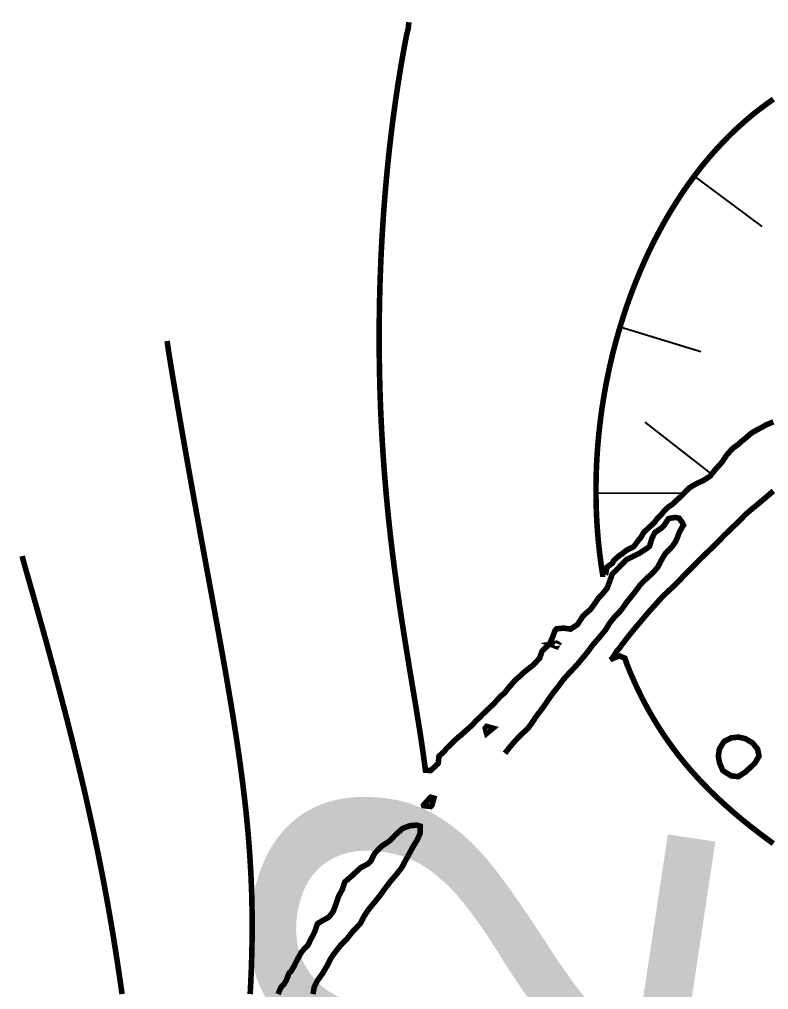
# Model space of a CAD drawing. Extents: x 570309 to 580772, y 150222 to 156182.
# Drawn here: x 572075 to 573147, y 152113 to 153500 of the extents above; entities that cross this region are included whole.
import ezdxf
from ezdxf.enums import TextEntityAlignment as Align

# ---------------------------------------------------------------- set-up
doc = ezdxf.new("R2010")
doc.units = 0
for name, color, linetype in [('Contour_Annotations', 2, 'CONTINUOUS'), ('Contour_Hachures', 3, 'CONTINUOUS'), ('Contour_Lines', 1, 'CONTINUOUS')]:
    doc.layers.add(name, color=color, linetype=linetype)
doc.styles.get("Standard").update_dxf_attribs({"font": 'txt', "width": 1.371482})

msp = doc.modelspace()

# ---------------------------------------------------------------- linework, layer by layer
at = {"layer": 'Contour_Hachures', "color": 7}
for p, q in [((573040.34, 153275.61), (573137.32, 153204.02)), ((572934.42, 153060.39), (573049.76, 153025.33)), ((573065.69, 152850.04), (572970.49, 152923.99)), ((572899.97, 152822.65), (573020.52, 152823.36))]:
    msp.add_line(p, q, dxfattribs=at)
at = {"layer": 'Contour_Lines', "color": 7, "const_width": 8, "flags": 128}
for points in [[(572773.55, 152455.75), (572774.27, 152456.68), (572782.63, 152466.68), (572783.55, 152467.76), (572792.19, 152476.68), (572793.55, 152477.98), (572802.84, 152486.69), (572803.56, 152487.51), (572809.96, 152496.69), (572813.56, 152502.17), (572816.83, 152506.7), (572823.57, 152515.43), (572824.5, 152516.7), (572831.38, 152526.71), (572833.57, 152530.03), (572838.38, 152536.71), (572843.57, 152543.28), (572846.33, 152546.72), (572853.58, 152556.5), (572853.75, 152556.72), (572862.62, 152566.73), (572863.58, 152567.64), (572872.36, 152576.73), (572873.59, 152578.15), (572880.64, 152586.73), (572883.59, 152590.15), (572888.81, 152596.74), (572893.59, 152603.28), (572896.26, 152606.74), (572903.6, 152615.14), (572905.06, 152616.75), (572913.36, 152626.75), (572913.6, 152627.11), (572919.44, 152636.76), (572923.61, 152641.95), (572927.44, 152646.76), (572933.61, 152652.8), (572936.89, 152656.77), (572943.61, 152666.29), (572944, 152666.77), (572952.02, 152676.77), (572953.62, 152678.74), (572959.69, 152686.78), (572963.62, 152692.1), (572968.28, 152696.78), (572973.63, 152701.87), (572979.11, 152706.79), (572983.63, 152711.38), (572988.26, 152716.79), (572993.47, 152726.8), (572993.63, 152727.17), (572999.4, 152736.8), (573003.64, 152740.84), (573009.3, 152746.81), (573013.64, 152753.15), (573015.47, 152756.81), (573019.22, 152766.82), (573023.65, 152774.81), (573025.15, 152776.82), (573023.65, 152780.38), (573018.97, 152786.82), (573013.64, 152787.96), (573006.08, 152786.82), (573003.64, 152786.16), (572997.6, 152776.82), (572993.63, 152772.78), (572984.75, 152766.82), (572983.63, 152765.51), (572979.52, 152756.81), (572976.64, 152746.81), (572973.63, 152744.26), (572963.62, 152737.87), (572962.01, 152736.8), (572953.62, 152732.54), (572943.61, 152727.69), (572942.61, 152726.8), (572933.61, 152717.44), (572933.05, 152716.79), (572923.61, 152707.32), (572923.12, 152706.79), (572919.61, 152696.78), (572915.86, 152686.78), (572913.6, 152684.01), (572907.72, 152676.77), (572903.6, 152672.79), (572899.45, 152666.77), (572893.59, 152658.4), (572892.4, 152656.77), (572883.59, 152649.17), (572881.27, 152646.76), (572874.7, 152636.76), (572873.59, 152634.9), (572863.58, 152628.36), (572853.58, 152629.72), (572843.57, 152628.69), (572841.54, 152626.75), (572837.89, 152616.75), (572833.57, 152607.16), (572833.34, 152606.74), (572823.57, 152597.88), (572822.8, 152596.74), (572819.32, 152586.73), (572813.56, 152580.56), (572809.95, 152576.73), (572803.56, 152571.85), (572797.12, 152566.73), (572793.55, 152563.18), (572785.98, 152556.72), (572783.55, 152554.45), (572777.04, 152546.72), (572773.55, 152542.71), (572768.9, 152536.71), (572763.54, 152532.36), (572758.42, 152526.71), (572753.54, 152521.4), (572748.57, 152516.7), (572743.53, 152511.85), (572738.08, 152506.7), (572733.53, 152502.03), (572727.85, 152496.69), (572723.53, 152491.83), (572717.99, 152486.69), (572713.52, 152482.86), (572706.9, 152476.68), (572703.52, 152474.34), (572695.35, 152466.68), (572693.51, 152464.75), (572685.1, 152456.68), (572683.51, 152453.99), (572675.41, 152446.67), (572674.35, 152436.67), (572673.5, 152435.58), (572663.97, 152426.66), (572663.5, 152426.15), (572655.98, 152426.66), (572654.67, 152436.67), (572653.5, 152445.16), (572653.29, 152446.67), (572651.87, 152456.68), (572650.39, 152466.68), (572648.87, 152476.68), (572647.31, 152486.69), (572645.72, 152496.69), (572644.09, 152506.7), (572643.49, 152510.34), (572642.46, 152516.7), (572640.81, 152526.71), (572639.16, 152536.71), (572637.49, 152546.72), (572635.82, 152556.72), (572634.15, 152566.73), (572633.49, 152570.72), (572632.5, 152576.73), (572630.85, 152586.73), (572629.22, 152596.74), (572627.6, 152606.74), (572626, 152616.75), (572624.42, 152626.75), (572623.48, 152632.74), (572622.86, 152636.76), (572621.33, 152646.76), (572619.83, 152656.77), (572618.35, 152666.77), (572616.9, 152676.77), (572615.48, 152686.78), (572614.1, 152696.78), (572613.48, 152701.34), (572612.75, 152706.79), (572611.43, 152716.79), (572610.15, 152726.8), (572608.9, 152736.8), (572607.69, 152746.81), (572606.52, 152756.81), (572605.38, 152766.82), (572604.29, 152776.82), (572603.48, 152784.5), (572603.23, 152786.82), (572602.21, 152796.83), (572601.23, 152806.83), (572600.3, 152816.84), (572599.4, 152826.84), (572598.54, 152836.85), (572597.72, 152846.85), (572596.94, 152856.86), (572596.2, 152866.86), (572595.51, 152876.87), (572594.85, 152886.87), (572594.23, 152896.87), (572593.65, 152906.88), (572593.47, 152910.28), (572593.12, 152916.88), (572592.63, 152926.89), (572592.17, 152936.89), (572591.76, 152946.9), (572591.38, 152956.9), (572591.05, 152966.91), (572590.76, 152976.91), (572590.51, 152986.91), (572590.3, 152996.92), (572590.13, 153006.92), (572590, 153016.93), (572589.91, 153026.93), (572589.85, 153036.94), (572589.84, 153046.94), (572589.87, 153056.95), (572589.94, 153066.95), (572590.05, 153076.96), (572590.2, 153086.96), (572590.38, 153096.96), (572590.61, 153106.97), (572590.88, 153116.97), (572591.18, 153126.98), (572591.53, 153136.98), (572591.91, 153146.99), (572592.34, 153156.99), (572592.8, 153167), (572593.31, 153177), (572593.47, 153180), (572593.86, 153187.01), (572594.44, 153197.01), (572595.08, 153207.01), (572595.75, 153217.02), (572596.46, 153227.02), (572597.21, 153237.03), (572598.01, 153247.03), (572598.84, 153257.04), (572599.72, 153267.04), (572600.64, 153277.05), (572601.6, 153287.05), (572602.61, 153297.05), (572603.48, 153305.34), (572603.66, 153307.06), (572604.76, 153317.06), (572605.9, 153327.07), (572607.09, 153337.07), (572608.32, 153347.08), (572609.61, 153357.08), (572610.93, 153367.09), (572612.31, 153377.09), (572613.48, 153385.36), (572613.73, 153387.1), (572615.21, 153397.1), (572616.74, 153407.1), (572618.33, 153417.11), (572619.96, 153427.11), (572621.64, 153437.12), (572623.38, 153447.12), (572623.48, 153447.73), (572625.18, 153457.13), (572627.03, 153467.13), (572628.96, 153477.14), (572631.43, 153487.14), (572632.26, 153495.92)], [(572913.6, 152706.58), (572909.43, 152706.79), (572907.87, 152716.79), (572906.46, 152726.8), (572905.2, 152736.8), (572904.07, 152746.81), (572903.6, 152751.66), (572903.09, 152756.81), (572902.25, 152766.82), (572901.54, 152776.82), (572900.96, 152786.82), (572900.51, 152796.83), (572900.19, 152806.83), (572900, 152816.84), (572899.95, 152826.84), (572900.01, 152836.85), (572900.21, 152846.85), (572900.53, 152856.86), (572900.97, 152866.86), (572901.55, 152876.87), (572902.24, 152886.87), (572903.06, 152896.87), (572903.6, 152902.67), (572904, 152906.88), (572905.07, 152916.88), (572906.26, 152926.89), (572907.58, 152936.89), (572909.01, 152946.9), (572910.58, 152956.9), (572912.27, 152966.91), (572913.6, 152974.25), (572914.09, 152976.91), (572916.04, 152986.91), (572918.12, 152996.92), (572920.33, 153006.92), (572922.66, 153016.93), (572923.61, 153020.78), (572925.14, 153026.93), (572927.75, 153036.94), (572930.5, 153046.94), (572933.38, 153056.95), (572933.61, 153057.71), (572936.42, 153066.95), (572939.6, 153076.96), (572942.91, 153086.96), (572943.61, 153089.01), (572946.39, 153096.96), (572950.02, 153106.97), (572953.62, 153116.49), (572953.8, 153116.97), (572957.76, 153126.98), (572961.88, 153136.98), (572963.62, 153141.11), (572966.17, 153146.99), (572970.64, 153156.99), (572973.63, 153163.47), (572975.29, 153167), (572980.15, 153177), (572983.63, 153183.96), (572985.19, 153187.01), (572990.45, 153197.01), (572993.63, 153202.89), (572995.92, 153207.01), (573001.62, 153217.02), (573003.64, 153220.47), (573007.57, 153227.02), (573013.64, 153236.85), (573013.75, 153237.03), (573020.23, 153247.03), (573023.65, 153252.18), (573026.97, 153257.04), (573033.65, 153266.55), (573034.01, 153267.04), (573041.39, 153277.05), (573043.65, 153280.04), (573049.12, 153287.05), (573053.66, 153292.74), (573057.22, 153297.05), (573063.66, 153304.7), (573065.73, 153307.06), (573073.67, 153315.96), (573074.69, 153317.06), (573083.67, 153326.6), (573084.13, 153327.07), (573093.67, 153336.62), (573094.14, 153337.07), (573103.68, 153346.09), (573104.78, 153347.08), (573113.68, 153355), (573116.13, 153357.08), (573123.69, 153363.42), (573128.28, 153367.09), (573133.69, 153371.34), (573141.37, 153377.09), (573143.69, 153378.81), (573153.7, 153385.84)], [(572405.3, 152106.52), (572405.82, 152116.52), (572406.3, 152126.53), (572406.73, 152136.53), (572407.1, 152146.54), (572407.43, 152156.54), (572407.69, 152166.54), (572407.9, 152176.55), (572408.05, 152186.55), (572408.13, 152196.56), (572408.15, 152206.56), (572408.1, 152216.57), (572407.98, 152226.57), (572407.8, 152236.58), (572407.55, 152246.58), (572407.24, 152256.59), (572406.85, 152266.59), (572406.4, 152276.59), (572405.88, 152286.6), (572405.29, 152296.6), (572404.63, 152306.61), (572403.91, 152316.61), (572403.4, 152323.21), (572403.13, 152326.62), (572402.29, 152336.62), (572401.39, 152346.63), (572400.42, 152356.63), (572399.41, 152366.63), (572398.33, 152376.64), (572397.2, 152386.64), (572396.02, 152396.65), (572394.79, 152406.65), (572393.5, 152416.66), (572393.39, 152417.52), (572392.19, 152426.66), (572390.82, 152436.67), (572389.41, 152446.67), (572387.97, 152456.68), (572386.48, 152466.68), (572384.96, 152476.68), (572383.41, 152486.69), (572383.39, 152486.84), (572381.83, 152496.69), (572380.23, 152506.7), (572378.59, 152516.7), (572376.93, 152526.71), (572375.25, 152536.71), (572373.54, 152546.72), (572373.38, 152547.62), (572371.82, 152556.72), (572370.08, 152566.73), (572368.32, 152576.73), (572366.55, 152586.73), (572364.77, 152596.74), (572363.38, 152604.48), (572362.97, 152606.74), (572361.17, 152616.75), (572359.35, 152626.75), (572357.53, 152636.76), (572355.7, 152646.76), (572353.87, 152656.77), (572353.38, 152659.46), (572352.03, 152666.77), (572350.19, 152676.77), (572348.35, 152686.78), (572346.51, 152696.78), (572344.66, 152706.79), (572343.37, 152713.79), (572342.82, 152716.79), (572340.98, 152726.8), (572339.13, 152736.8), (572337.29, 152746.81), (572335.46, 152756.81), (572333.62, 152766.82), (572333.37, 152768.23), (572331.8, 152776.82), (572329.97, 152786.82), (572328.15, 152796.83), (572326.34, 152806.83), (572324.53, 152816.84), (572323.36, 152823.31), (572322.73, 152826.84), (572320.93, 152836.85), (572319.14, 152846.85), (572317.36, 152856.86), (572315.58, 152866.86), (572313.81, 152876.87), (572313.36, 152879.46), (572312.05, 152886.87), (572310.3, 152896.87), (572308.56, 152906.88), (572306.82, 152916.88), (572305.09, 152926.89), (572303.37, 152936.89), (572303.36, 152937), (572301.66, 152946.9), (572299.96, 152956.9), (572298.27, 152966.91), (572296.59, 152976.91), (572294.91, 152986.91), (572293.35, 152996.31), (572293.25, 152996.92), (572291.59, 153006.92), (572289.95, 153016.93), (572288.32, 153026.93), (572286.96, 153036.94), (572286.56, 153040.15)], [(573153.7, 152924.59), (573143.69, 152920.4), (573137.41, 152916.88), (573133.69, 152914.99), (573123.69, 152909.46), (573120.37, 152906.88), (573113.68, 152901.12), (573108.35, 152896.87), (573103.68, 152892.51), (573095.7, 152886.87), (573093.67, 152884.73), (573086.64, 152876.87), (573083.67, 152872.19), (573080.16, 152866.86), (573073.67, 152859.8), (573070.98, 152856.86), (573063.66, 152847.44), (573063.05, 152846.85), (573053.66, 152840.79), (573044.96, 152836.85), (573043.65, 152836.26), (573033.65, 152830.39), (573029.94, 152826.84), (573023.65, 152820.27), (573020.04, 152816.84), (573013.64, 152810.93), (573009.33, 152806.83), (573003.64, 152803.05), (572997.19, 152796.83), (572993.63, 152792.27), (572987.91, 152786.82), (572983.63, 152780.77), (572979.36, 152776.82), (572973.63, 152771.62), (572968.43, 152766.82), (572963.62, 152758.37), (572961.8, 152756.81), (572954.45, 152746.81), (572953.62, 152746.09), (572943.61, 152741.09), (572938.51, 152736.8), (572933.61, 152733.63), (572925.79, 152726.8), (572923.61, 152722.66), (572915.51, 152716.79), (572913.73, 152706.79), (572913.6, 152706.58)], [(573153.7, 152321.75), (573146.91, 152326.62), (573143.69, 152329.07), (573133.69, 152336.56), (573133.61, 152336.62), (573123.69, 152344.3), (573120.65, 152346.63), (573113.68, 152352.27), (573108.25, 152356.63), (573103.68, 152360.5), (573096.37, 152366.63), (573093.67, 152369.02), (573085.01, 152376.64), (573083.67, 152377.88), (573074.15, 152386.64), (573073.67, 152387.11), (573063.78, 152396.65), (573063.66, 152396.77), (573053.9, 152406.65), (573053.66, 152406.91), (573044.49, 152416.66), (573043.65, 152417.59), (573035.54, 152426.66), (573033.65, 152428.88), (573027.04, 152436.67), (573023.65, 152440.87), (573018.97, 152446.67), (573013.64, 152453.63), (573011.33, 152456.68), (573004.07, 152466.68), (573003.64, 152467.29), (572997.14, 152476.68), (572993.63, 152482.03), (572990.59, 152486.69), (572984.38, 152496.69), (572983.63, 152497.95), (572978.46, 152506.7), (572973.63, 152515.33), (572972.86, 152516.7), (572967.53, 152526.71), (572963.62, 152534.45), (572962.49, 152536.71), (572957.69, 152546.72), (572953.62, 152555.71), (572953.16, 152556.72), (572948.85, 152566.73), (572944.79, 152576.73), (572943.61, 152579.9), (572941.34, 152586.73), (572933.61, 152589.91), (572925.01, 152586.73), (572923.61, 152586.14), (572923.19, 152586.73), (572923.61, 152587.21), (572929.67, 152596.74), (572933.61, 152601.28), (572937.58, 152606.74), (572943.61, 152614.47), (572945.35, 152616.75), (572953.32, 152626.75), (572953.62, 152627.13), (572961.8, 152636.76), (572963.62, 152638.86), (572970.16, 152646.76), (572973.63, 152650.78), (572978.92, 152656.77), (572983.63, 152661.78), (572987.97, 152666.77), (572993.63, 152673.03), (572997.25, 152676.77), (573003.64, 152682.83), (573008.01, 152686.78), (573013.64, 152692.09), (573018.24, 152696.78), (573023.65, 152702.57), (573027.75, 152706.79), (573033.65, 152712.69), (573037.7, 152716.79), (573043.65, 152722.89), (573047.44, 152726.8), (573053.66, 152732.86), (573057.86, 152736.8), (573063.66, 152742.43), (573068.25, 152746.81), (573073.67, 152752.37), (573078.11, 152756.81), (573083.67, 152762.61), (573088.13, 152766.82), (573093.67, 152772.34), (573098.5, 152776.82), (573103.68, 152781.61), (573108.62, 152786.82), (573113.68, 152792.06), (573119.14, 152796.83), (573123.69, 152800.59), (573131.42, 152806.83), (573133.69, 152808.79), (573143.28, 152816.84), (573143.69, 152817.16), (573153.7, 152825.87)], [(572222.07, 152106.52), (572220.64, 152116.52), (572219.18, 152126.53), (572217.7, 152136.53), (572216.19, 152146.54), (572214.66, 152156.54), (572213.32, 152165.17), (572213.1, 152166.54), (572211.51, 152176.55), (572209.89, 152186.55), (572208.24, 152196.56), (572206.55, 152206.56), (572204.84, 152216.57), (572203.31, 152225.31), (572203.09, 152226.57), (572201.31, 152236.58), (572199.49, 152246.58), (572197.65, 152256.59), (572195.76, 152266.59), (572193.85, 152276.59), (572193.31, 152279.35), (572191.89, 152286.6), (572189.91, 152296.6), (572187.89, 152306.61), (572185.84, 152316.61), (572183.76, 152326.62), (572183.31, 152328.77), (572181.64, 152336.62), (572179.5, 152346.63), (572177.32, 152356.63), (572175.11, 152366.63), (572173.3, 152374.7), (572172.87, 152376.64), (572170.6, 152386.64), (572168.3, 152396.65), (572165.97, 152406.65), (572163.61, 152416.66), (572163.3, 152417.99), (572161.23, 152426.66), (572158.82, 152436.67), (572156.39, 152446.67), (572153.93, 152456.68), (572153.29, 152459.26), (572151.45, 152466.68), (572148.94, 152476.68), (572146.41, 152486.69), (572143.86, 152496.69), (572143.29, 152498.92), (572141.29, 152506.7), (572138.69, 152516.7), (572136.08, 152526.71), (572133.45, 152536.71), (572133.29, 152537.32), (572130.79, 152546.72), (572128.12, 152556.72), (572125.44, 152566.73), (572123.28, 152574.71), (572122.73, 152576.73), (572120.01, 152586.73), (572117.28, 152596.74), (572114.53, 152606.74), (572113.28, 152611.27), (572111.76, 152616.75), (572108.98, 152626.75), (572106.19, 152636.76), (572103.39, 152646.76), (572103.27, 152647.16), (572100.57, 152656.77), (572097.74, 152666.77), (572094.9, 152676.77), (572093.27, 152682.48), (572092.04, 152686.78), (572089.18, 152696.78), (572086.31, 152706.79), (572083.42, 152716.79), (572083.27, 152717.34), (572080.66, 152726.8), (572079.18, 152732.72)], [(572843.57, 152603.45), (572835.26, 152606.74), (572843.57, 152608.13), (572845.7, 152606.74), (572843.57, 152603.45)], [(572743.53, 152479.17), (572741.54, 152486.69), (572743.53, 152489.17), (572752.65, 152486.69), (572743.53, 152479.17)], [(573083.67, 152424.52), (573081.14, 152426.66), (573076.88, 152436.67), (573074.95, 152446.67), (573076.42, 152456.68), (573082.38, 152466.68), (573083.67, 152467.97), (573093.67, 152472.9), (573103.68, 152473.93), (573113.68, 152471.73), (573122.15, 152466.68), (573123.69, 152465.87), (573131.19, 152456.68), (573133.15, 152446.67), (573127.18, 152436.67), (573123.69, 152433.17), (573116.52, 152426.66), (573113.68, 152424.05), (573103.68, 152417.52), (573093.67, 152418.48), (573083.67, 152424.52)], [(572769.75, 152450.86), (572773.55, 152455.75)], [(572653.5, 152375.88), (572653.24, 152376.64), (572653.5, 152376.99), (572661.82, 152386.64), (572663.5, 152388), (572668.14, 152386.64), (572665.33, 152376.64), (572663.5, 152374.71), (572653.5, 152375.88)], [(572495.14, 152106.52), (572496.9, 152116.52), (572501.88, 152126.53), (572503.44, 152128.47), (572509.15, 152136.53), (572513.44, 152143.88), (572515.1, 152146.54), (572520.06, 152156.54), (572523.44, 152161.76), (572526.95, 152166.54), (572533.45, 152174.89), (572534.9, 152176.55), (572543.45, 152185.03), (572544.57, 152186.55), (572552.43, 152196.56), (572553.46, 152197.58), (572562.13, 152206.56), (572563.46, 152208.52), (572567.53, 152216.57), (572573.46, 152225.89), (572573.96, 152226.57), (572582.06, 152236.58), (572583.47, 152238.09), (572590.28, 152246.58), (572593.47, 152250.91), (572597.48, 152256.59), (572603.48, 152264.42), (572605.01, 152266.59), (572613.48, 152276.42), (572613.63, 152276.59), (572621.56, 152286.6), (572623.48, 152289.93), (572626.99, 152296.6), (572632.5, 152306.61), (572633.49, 152308.52), (572637.91, 152316.61), (572643.49, 152325.84), (572644.09, 152326.62), (572648.54, 152336.62), (572648.51, 152346.63), (572643.49, 152348.09), (572633.49, 152347.2), (572631.95, 152346.63), (572623.48, 152343.47), (572615.85, 152336.62), (572613.48, 152334.52), (572605.73, 152326.62), (572603.48, 152324.64), (572593.47, 152318.14), (572592.12, 152316.61), (572583.47, 152307.93), (572582.79, 152306.61), (572577.78, 152296.6), (572573.46, 152292.43), (572563.46, 152287.4), (572562.7, 152286.6), (572553.46, 152278.15), (572551.91, 152276.59), (572543.45, 152269.35), (572540.56, 152266.59), (572537.3, 152256.59), (572533.45, 152249.39), (572531.81, 152246.58), (572528.46, 152236.58), (572524.84, 152226.57), (572523.44, 152223.73), (572517.8, 152216.57), (572513.44, 152214.11), (572503.44, 152208.49), (572501.35, 152206.56), (572498.02, 152196.56), (572493.43, 152187.23), (572492.78, 152186.55), (572487.96, 152176.55), (572483.43, 152172.1), (572478.65, 152166.54), (572473.42, 152156.95), (572472.96, 152156.54), (572468.09, 152146.54), (572463.42, 152138.71), (572460.94, 152136.53), (572457.13, 152126.53), (572453.42, 152120.32), (572449.47, 152116.52), (572445.14, 152106.52)]]:
    msp.add_lwpolyline(points, dxfattribs=at)

# ---------------------------------------------------------------- texts
at = {"layer": 'Contour_Annotations', "color": 7}
msp.add_text('2', height=632.87, rotation=81.41, dxfattribs=at).set_placement((572729.04, 152181.2), align=Align.MIDDLE_CENTER)

doc.saveas('drawing.dxf')
